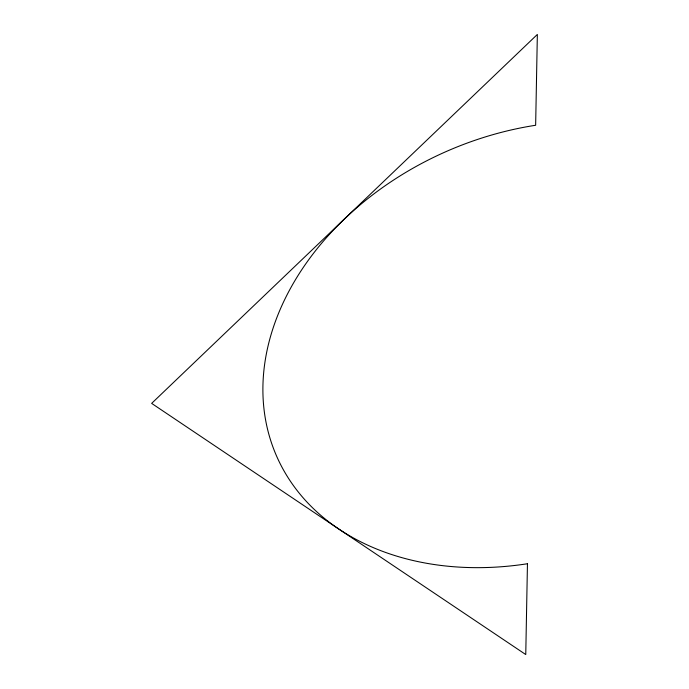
<?xml version="1.0" encoding="UTF-8"?>
<svg xmlns="http://www.w3.org/2000/svg" width="689" height="689" viewBox="0 0 689 689"><rect width="100%" height="100%" fill="white"/><g stroke="black" fill="none" stroke-linecap="round" stroke-linejoin="round"><path stroke-width="1.03" d="M527.455 563.74L525.759 654.55L151.649 403.384L537.351 34.45L535.646 125.26A278.313 210.998 -23.6 0 0 262.922 386.141A278.313 210.998 -23.6 0 0 527.455 563.74"/></g></svg>
